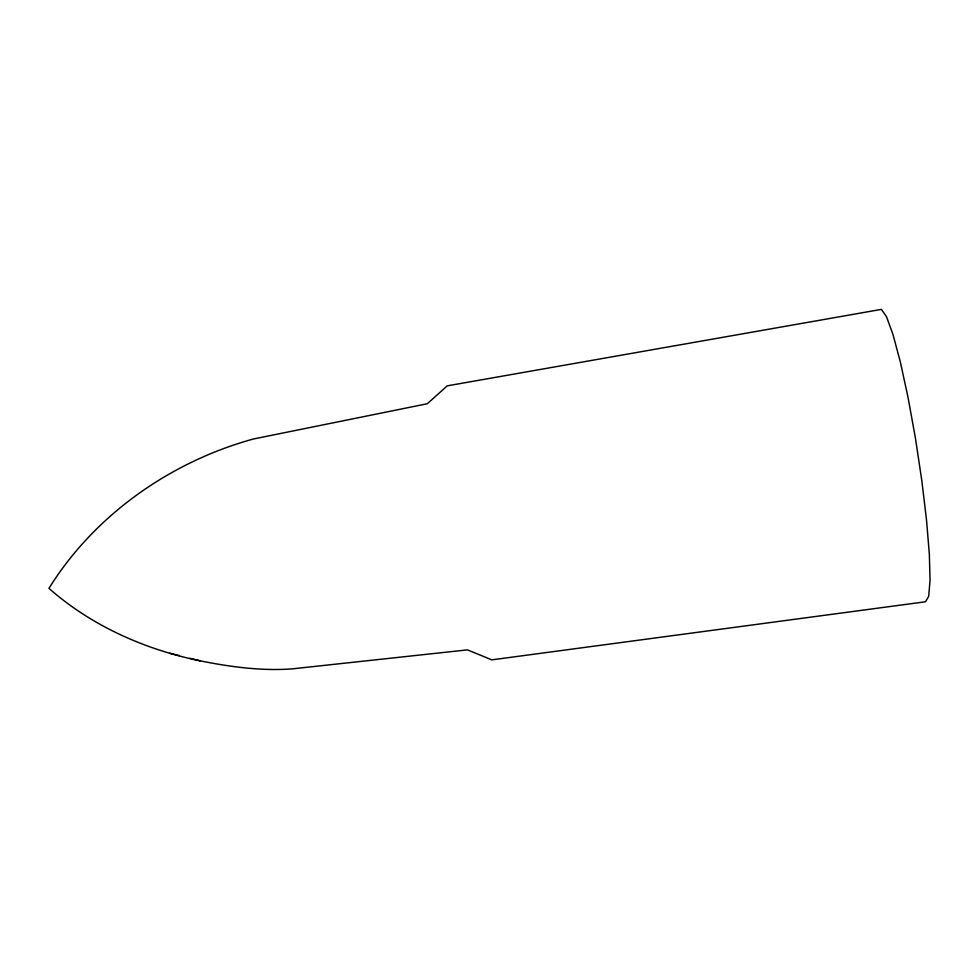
<?xml version="1.0" encoding="UTF-8"?>
<svg xmlns="http://www.w3.org/2000/svg" width="979" height="979" viewBox="0 0 979 979"><rect width="100%" height="100%" fill="white"/><g stroke="black" fill="none" stroke-linecap="round" stroke-linejoin="round"><path stroke-width="1.47" d="M200.083 660.825C230.236 666.87 261.271 671.129 292.023 668.89L467.485 649.872L491.788 659.858L925.534 601.767L928.692 596.284L930.05 580.351L929.352 554.481L926.55 520.277L921.777 480.371L915.438 438.213L908.071 397.584L900.362 362.071L892.983 334.512L886.509 316.707L881.394 309.388L447.232 385.848L427.309 403.74L253.414 438.996C170.603 461.721 94.522 514.978 48.95 588.355C91.488 625.862 144.819 649.469 200.083 660.825L189.975 658.329M169.734 653.238L179.255 655.587"/></g></svg>
